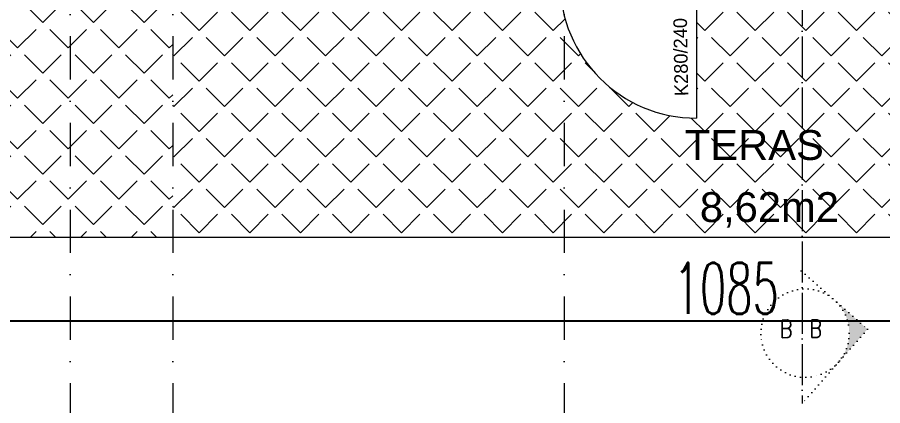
# Model space of a CAD drawing. Header units: millimetres. Extents: x -16104 to 67872, y -88009 to 12107.
# Drawn here: x 7998 to 8506, y -7693 to -7465 of the extents above; entities that cross this region are included whole.
import ezdxf
from ezdxf.enums import TextEntityAlignment as Align

# ---------------------------------------------------------------- set-up
doc = ezdxf.new("R2010")
doc.units = ezdxf.units.MM
for name, pattern in [('ACAD_ISO04W100', [30, 24, -3, 0, -3]), ('ACAD_ISO07W100', [3, 0, -3]), ('DASHDOTX2', [50.8, 25.4, -12.7, 0, -12.7])]:
    doc.linetypes.add(name, pattern=pattern)
doc.layers.get('0').update_dxf_attribs({"color": 241})
for name, color, linetype, lineweight in [('AKS', 1, 'ACAD_ISO07W100', 5), ('akslar', 144, 'Continuous', 20), ('balkon', 6, 'Continuous', 5), ('emsal&kolon', 1, 'Continuous', 5), ('kapı', 3, 'Continuous', 5), ('OLCU', 54, 'Continuous', 13), ('POZ', 36, 'Continuous', 18), ('ÖLÇÜ', 252, 'Continuous', 20)]:
    doc.layers.add(name, color=color, linetype=linetype, lineweight=lineweight)
doc.styles.add('DIM', font='Txttw.shx', dxfattribs={"width": 0.6})
doc.styles.add('DIMENSIONS', font='simplex', dxfattribs={"width": 0.8})
doc.styles.add('M2', font='stylu.ttf', dxfattribs={"height": 10})
doc.dimstyles.new('50', dxfattribs={"dimscale": 0, "dimtxt": 30, "dimasz": 1, "dimexe": 0, "dimexo": 2, "dimgap": 4, "dimtad": 1, "dimdec": 0, "dimzin": 0, "dimdsep": 46, "dimtxsty": 'DIM', "dimblk1": 'DOT', "dimblk2": 'DOT', "dimsah": 1, "dimcen": 1.5, "dimdle": 3, "dimse1": 1, "dimse2": 1, "dimclrd": 256, "dimclre": 9, "dimclrt": 256, "dimadec": 0, "dimazin": 0, "dimtfac": 0.24, "dimtdec": 0, "dimtix": 1, "dimtmove": 2, "dimatfit": 3, "dimldrblk": 'DOT', "dimfxl": 0, "dimtolj": 1, "dimtzin": 15, "dimarcsym": 0})

# ---------------------------------------------------------------- blocks, each defined once
blk = doc.blocks.new('DOT')
for p, q in [((0, 15), (0, -15)), ((-2, 0), (0, 0)), ((2, 0), (0, 0))]:
    blk.add_line(p, q)
blk.add_circle((0, 0), 2)
blk = doc.blocks.new('*D8327')
at = {"layer": 'Defpoints', "color": 0, "transparency": 16777216}
for p in [(7871.6, -7594.06), (8956.6, -7594.06), (8956.6, -7642.89)]:
    blk.add_point(p, dxfattribs=at)
at = {"layer": 'OLCU', "lineweight": -2, "transparency": 16777216}
blk.add_line((7872.6, -7642.89), (8955.6, -7642.89), dxfattribs=at)
at = {"layer": 'OLCU', "lineweight": -2, "transparency": 16777216, "rotation": 180}
blk.add_blockref('DOT', (7871.6, -7642.89), dxfattribs=at)
at = {"layer": 'OLCU', "lineweight": -2, "transparency": 16777216}
blk.add_blockref('DOT', (8956.6, -7642.89), dxfattribs=at)
at = {"layer": 'OLCU', "transparency": 16777216, "insert": (8414.1, -7623.89), "char_height": 30, "attachment_point": 5, "style": 'DIM'}
blk.add_mtext('\\A1;1085', dxfattribs=at)

msp = doc.modelspace()

# ---------------------------------------------------------------- hatches: boundary and pattern name
at = {"layer": 'AKS'}
msp.add_hatch(color=1, dxfattribs=at).paths.add_polyline_path([(8477.44, -7630.71), (8496.89, -7647.85), (8479.75, -7667.31, 0.198912), (8486.17, -7648.53, 0.198912)])
msp.add_hatch(color=1, dxfattribs=at).paths.add_polyline_path([(8477.44, -7630.71), (8496.89, -7647.85), (8479.75, -7667.31, 0.198912), (8486.17, -7648.53, 0.198912)])
msp.add_hatch(color=1, dxfattribs=at).paths.add_polyline_path([(8477.44, -7630.71), (8496.89, -7647.85), (8479.75, -7667.31, 0.198912), (8486.17, -7648.53, 0.198912)])
msp.add_hatch(color=1, dxfattribs=at).paths.add_polyline_path([(8477.44, -7630.71), (8496.89, -7647.85), (8479.75, -7667.31, 0.198912), (8486.17, -7648.53, 0.198912)])
at = {"layer": 'ÖLÇÜ'}
h = msp.add_hatch(dxfattribs=at)
h.set_pattern_fill('ANGLE,_O', color=256, scale=3, angle=45)
h.set_pattern_definition([(45, (-3603.393, 0), (-14.817423, 14.817423), [15.24, -5.715]), (135, (-3603.393, 0), (-14.817423, -14.817423), [15.24, -5.715])])
h.paths.add_polyline_path([(8018.6, -6969.56), (8018.6, -6959.56), (7871.6, -6959.56), (7871.6, -6969.56)])
h.paths.add_polyline_path([(7871.6, -6969.56), (7871.6, -6994.06), (8018.6, -6994.06), (8018.6, -6969.56)])
h.paths.add_polyline_path([(8029.56, -7447.06), (8018.6, -7447.06), (8018.6, -7434.06), (7871.6, -7434.06), (7871.6, -7594.06), (8029.56, -7594.06)])
h.paths.add_polyline_path([(8029.56, -7594.06), (8089.6, -7594.06), (8089.6, -7447.06), (8029.56, -7447.06)])
h = msp.add_hatch(dxfattribs=at)
h.set_pattern_fill('ANGLE,_O', color=256, scale=3, angle=45)
h.set_pattern_definition([(45, (-4e-12, -17059.605), (-14.817423, 14.817423), [15.24, -5.715]), (135, (-4e-12, -17059.605), (-14.817423, -14.817423), [15.24, -5.715])])
h.paths.add_polyline_path([(8831.6, -7211.06), (8844.6, -7211.06), (8844.6, -7244.06), (8921.6, -7244.06, -0.40327), (8844.6, -7324), (8844.6, -7434.06), (8956.6, -7434.06), (8956.6, -6994.06), (8831.6, -6994.06)])
h.paths.add_polyline_path([(8831.6, -6994.06), (8809.6, -6994.06), (8809.6, -7211.06), (8831.6, -7211.06)])
h.paths.add_polyline_path([(8831.6, -6994.06), (8831.6, -6984.06), (8809.6, -6984.06), (8809.6, -6994.06)])
h.paths.add_polyline_path([(8956.6, -6994.06), (8956.6, -6984.06), (8831.6, -6984.06), (8831.6, -6994.06)])
h.paths.add_polyline_path([(8956.6, -7434.06), (8844.6, -7434.06), (8844.6, -7447.06), (8831.6, -7447.06), (8831.6, -7594.06), (8956.6, -7594.06)])
h.paths.add_polyline_path([(8831.6, -7447.06), (8799.6, -7447.06), (8799.6, -7594.06), (8831.6, -7594.06)])
h.paths.add_polyline_path([(8799.6, -7447.06), (8739.6, -7447.06), (8739.6, -7594.06), (8799.6, -7594.06)])
h.paths.add_polyline_path([(8739.6, -7447.06), (8600.53, -7447.06), (8600.53, -7594.06), (8739.6, -7594.06)])
h.paths.add_polyline_path([(8505.1, -7594.06), (8600.53, -7594.06), (8600.53, -7447.06), (8505.1, -7447.06)])
h.paths.add_polyline_path([(8396.6, -7524.06, -0.291436), (8324.1, -7477.88), (8324.1, -7594.06), (8505.1, -7594.06), (8505.1, -7447.06), (8396.6, -7447.06)])
h.paths.add_polyline_path([(8324.1, -7477.88, -0.100072), (8316.65, -7447.06), (8089.6, -7447.06), (8089.6, -7594.06), (8324.1, -7594.06)])
h.paths.add_polyline_path([(8825.95, -7213.3), (8826.21, -7122.81), (8808.44, -7122.76), (8808.18, -7213.25)], flags=9)
h.paths.add_polyline_path([(8568.79, -7463.5), (8659.26, -7461.7), (8658.91, -7443.94), (8568.43, -7445.74)], flags=9)
h.paths.add_polyline_path([(8394.24, -7562.85), (8482.25, -7562.85), (8482.25, -7592.63), (8394.24, -7592.63)], flags=24)
h.paths.add_polyline_path([(8387.27, -7526.36), (8475.68, -7526.36), (8475.68, -7553.21), (8387.27, -7553.21)], flags=24)
h.paths.add_polyline_path([(8182.26, -7461.54), (8272.73, -7459.75), (8272.38, -7441.98), (8181.9, -7443.78)], flags=9)

# ---------------------------------------------------------------- linework, layer by layer
at = {"layer": 'AKS', "color": 1, "linetype": 'ACAD_ISO04W100'}
msp.add_line((8458.57, -5369.07), (8458.57, -7691.51), dxfattribs=at)
at = {"layer": 'AKS', "color": 1, "linetype": 'ACAD_ISO07W100'}
for p, q in [((8457.99, -7613.57), (8496.89, -7647.85)), ((8457.99, -7613.57), (8496.89, -7647.85)), ((8496.89, -7647.85), (8458.57, -7691.51))]:
    msp.add_line(p, q, dxfattribs=at)
msp.add_circle((8460.3, -7650.16), 25.93, dxfattribs=at)
msp.add_circle((8460.3, -7650.16), 25.93, dxfattribs=at)
msp.add_circle((8460.3, -7650.16), 25.93, dxfattribs=at)
msp.add_circle((8460.3, -7650.16), 25.93, dxfattribs=at)
at = {"layer": 'akslar', "linetype": 'DASHDOTX2'}
for p, q in [((8029.56, -5134.56), (8029.56, -7944.06)), ((8089.6, -5134.56), (8089.6, -7944.06)), ((8319.1, -5134.56), (8319.1, -7944.06))]:
    msp.add_line(p, q, dxfattribs=at)
at = {"layer": 'balkon'}
msp.add_line((8956.6, -7594.06), (7871.6, -7594.06), dxfattribs=at)
at = {"layer": 'kapı'}
msp.add_line((8396.6, -7444.06), (8396.6, -7524.06), dxfattribs=at)
msp.add_arc((8396.6, -7444.06), 80, 180, 270, dxfattribs=at)

# ---------------------------------------------------------------- texts
at = {"layer": 'AKS', "color": 1, "style": 'DIMENSIONS', "width": 0.8}
for p in [(8449.2, -7647.67), (8466.53, -7647.54)]:
    msp.add_text('B', height=10.37, rotation=0.4221, dxfattribs=at).set_placement(p, align=Align.MIDDLE)
at = {"layer": 'emsal&kolon', "char_height": 17.5, "width": 1076.8413}
for s, insert, attachment_point in [('{\\fArial|b0|i0|c162|p34;TERAS}', (8471.3, -7548.83), 9), ('{\\fArial|b0|i0|c162|p34;8,62m2}', (8398.61, -7588.26), 7)]:
    msp.add_mtext(s, dxfattribs=dict(at, insert=insert, attachment_point=attachment_point))
at = {"layer": 'POZ', "style": 'M2', "flags": 4}
msp.add_attdef('K280/240', (8391.82, -7511.03), 'K1 80/210', height=8, rotation=90.9993, dxfattribs=at)

# ---------------------------------------------------------------- dimensions: what is measured, and where the dimension line sits
at = {"layer": 'OLCU'}
dim = msp.add_aligned_dim(p1=(7871.6, -7594.06), p2=(8956.6, -7594.06), distance=-48.83, dimstyle='50', override={"dimscale": 1}, dxfattribs=at)
dim.commit()
dim.dimension.update_dxf_attribs({"geometry": '*D8327', "text_midpoint": (8414.1, -7623.89)})

doc.saveas('drawing.dxf')
